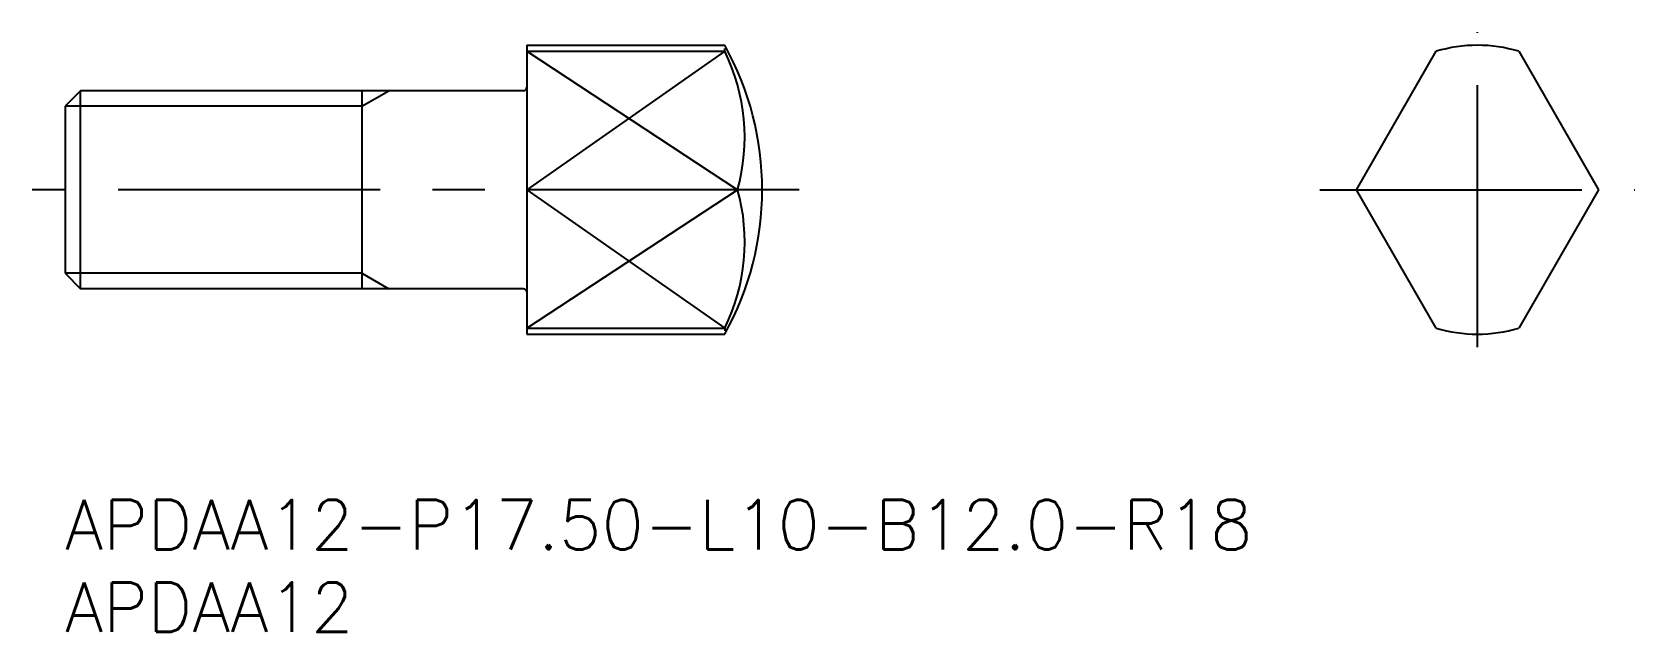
# Model space of a CAD drawing. Extents: x -2 to 95.2, y -8 to 28.3.
import ezdxf

# ---------------------------------------------------------------- set-up
doc = ezdxf.new("R2010")
doc.units = 0
doc.header["$LTSCALE"] = 0.5
doc.linetypes.add('CENTER', pattern=[50.8, 31.75, -6.35, 6.35, -6.35])
for name, color, linetype in [('MSM_CENTER', 1, 'CENTER'), ('MSM_CONTINUOUS', 7, 'CONTINUOUS'), ('MSM_NARROW', 5, 'CONTINUOUS'), ('MSM_PART_NUMBER', 7, 'CONTINUOUS')]:
    doc.layers.add(name, color=color, linetype=linetype)
doc.styles.get("Standard").update_dxf_attribs({"font": 'txt.shx', "height": 2, "bigfont": 'bigfont.shx'})

# ---------------------------------------------------------------- blocks, each defined once
blk = doc.blocks.new('*U13')
at = {"layer": 'MSM_PART_NUMBER'}
blk.add_text('APDAA12-P17.50-L10-B12.0-R18', height=3, dxfattribs=at).set_placement((0, -3))
blk = doc.blocks.new('*U14')
at = {"layer": 'MSM_PART_NUMBER'}
blk.add_text('APDAA12', height=3, dxfattribs=at).set_placement((0, -8))

msp = doc.modelspace()

# ---------------------------------------------------------------- linework, layer by layer
at = {"layer": 'MSM_CENTER'}
for p, q in [((85.637, 9.242), (85.637, 28.341)), ((44.505, 18.791), (-2, 18.791)), ((76.087, 18.791), (95.187, 18.791))]:
    msp.add_line(p, q, dxfattribs=at)
at = {"layer": 'MSM_CONTINUOUS'}
for p, q in [((28, 27.541), (28, 10.041)), ((28, 27.541), (40, 27.541)), ((28, 27.177), (40, 27.177)), ((78.296, 18.791), (83.137, 27.177)), ((88.137, 27.177), (92.978, 18.791)), ((0.947, 24.791), (0, 23.844)), ((27.8, 24.791), (0.947, 24.791)), ((0.947, 12.791), (0.947, 24.791)), ((18, 24.791), (18, 12.791)), ((28, 24.791), (28, 12.791)), ((0, 23.844), (0, 13.738)), ((40.779, 18.791), (28, 18.791)), ((83.137, 10.406), (78.296, 18.791)), ((92.978, 18.791), (88.137, 10.406)), ((0, 13.738), (0.947, 12.791)), ((27.8, 12.791), (0.947, 12.791)), ((28, 10.406), (40, 10.406)), ((28, 10.041), (40, 10.041))]:
    msp.add_line(p, q, dxfattribs=at)
for centre, radius, start, end in [((24.27, 18.791), 18, 330.9147, 29.0853), ((85.637, 18.791), 8.75, 73.39845, 106.60155), ((29.372, 21.961), 11.839, 344.47085, 26.14041), ((27.8, 24.991), 0.2, 270, 0), ((29.401, 15.619), 11.812, 333.80997, 15.57877), ((27.8, 12.591), 0.2, 0, 90), ((85.637, 18.791), 8.75, 253.39845, 286.60155)]:
    msp.add_arc(centre, radius, start, end, dxfattribs=at)
at = {"layer": 'MSM_NARROW'}
for p, q in [((40, 27.177), (40, 27.344)), ((40, 27.177), (28, 18.791)), ((28, 27.177), (40.779, 18.791)), ((18, 23.844), (19.64, 24.791)), ((18, 23.844), (0, 23.844)), ((28, 18.791), (40, 10.406)), ((28, 10.406), (40.779, 18.791)), ((18, 13.738), (0, 13.738)), ((18, 13.738), (19.64, 12.791)), ((40, 10.406), (40, 10.239))]:
    msp.add_line(p, q, dxfattribs=at)

# ---------------------------------------------------------------- block references
at = {"layer": 'MSM_CONTINUOUS'}
for name in ['*U13', '*U14']:
    msp.add_blockref(name, (0, 0), dxfattribs=at)

doc.saveas('drawing.dxf')
